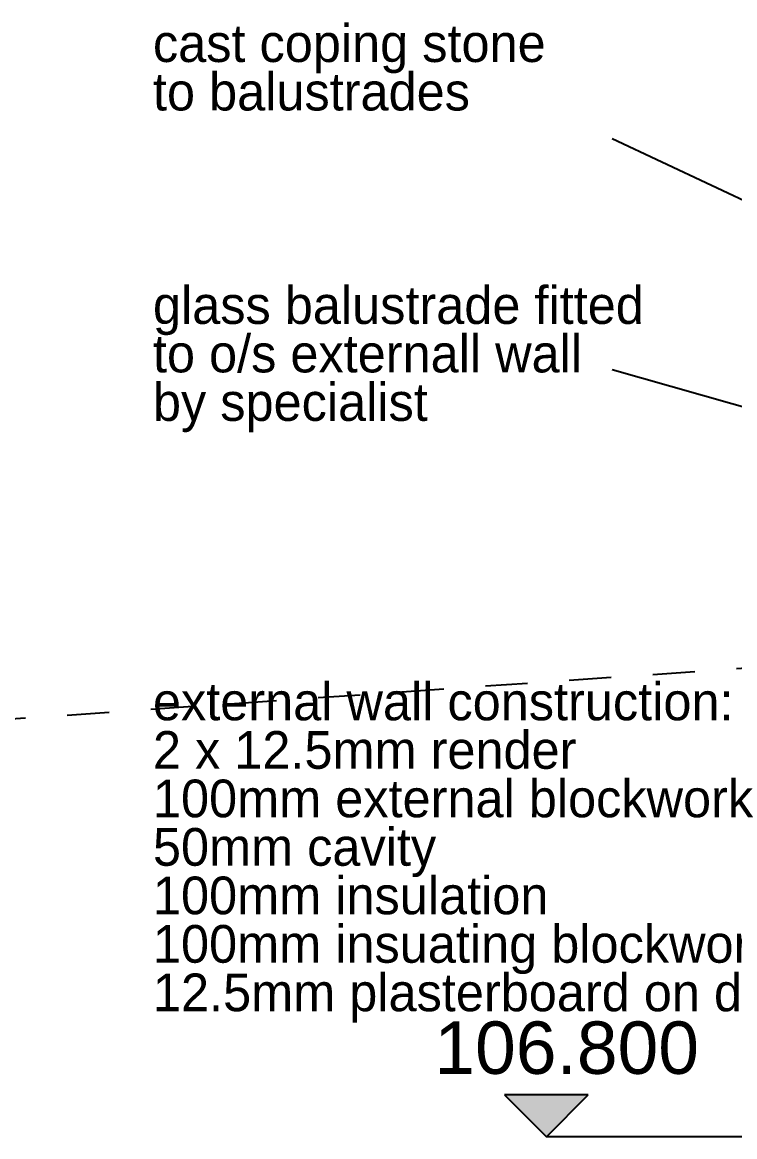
# Model space of a CAD drawing. Header units: millimetres. Extents: x -21022 to 21192, y -14865 to 14865.
# Drawn here: x -13010 to -9612, y 1024 to 6343 of the extents above; entities that cross this region are included whole.
import ezdxf

# ---------------------------------------------------------------- set-up
doc = ezdxf.new("R2010")
doc.units = ezdxf.units.MM
doc.linetypes.add('BORDER', pattern=[16, 13, -1, 1, -1])
doc.linetypes.add('HIDDEN', pattern=[16, 2, -2, 2, -2, 2, -2, 2, -2])
doc.layers.add('00_-_ELEVATIONS', color=7, linetype='Continuous', true_color=0xffffff)
doc.layers.add('00_-_SECTIONS', color=7, linetype='Continuous', true_color=0xffffff)
doc.styles.add('ARIAL', font='ARIAL.TTF', dxfattribs={"height": 0.2})

# ---------------------------------------------------------------- blocks, each defined once
blk = doc.blocks.new('8A2011B0')
at = {"layer": '00_-_SECTIONS', "color": 1, "linetype": 'Continuous', "ltscale": 100}
for p, q in [((9787.2, 15256.9), (13004.5, 13743.3)), ((9787.2, 14155.8), (12628.2, 13343.3))]:
    blk.add_line(p, q, dxfattribs=at)
at = {"layer": '00_-_SECTIONS', "color": 4, "linetype": 'Continuous', "ltscale": 100}
blk.add_line((13079.5, 10493.3), (9472.6, 10493.3), dxfattribs=at)
at = {"layer": '00_-_SECTIONS', "color": 15, "linetype": 'Continuous', "ltscale": 100}
for s, p in [('cast coping stone ', (7596, 15622.8)), ('to balustrades', (7596, 15391.4)), ('glass balustrade fitted', (7596, 14372.7)), ('to o/s externall wall ', (7596, 14141.3)), ('by specialist', (7596, 13909.9)), ('external wall construction:', (7596, 12480.8)), ('2 x 12.5mm render', (7596, 12249.3)), ('100mm external blockwork', (7596, 12017.9)), ('50mm cavity', (7596, 11786.5)), ('100mm insulation', (7596, 11555)), ('100mm insuating blockwork', (7596, 11323.6)), ('12.5mm plasterboard on dabs', (7596, 11092.2))]:
    blk.add_text(s, height=180, dxfattribs=at).set_placement(p)
at = {"layer": '00_-_SECTIONS'}
blk.add_attdef('Sfb', (0, 0), '', height=1, dxfattribs=at)
blk = doc.blocks.new('7A1BD511')
at = {"layer": '00_-_ELEVATIONS', "linetype": 'BORDER', "ltscale": 100}
blk.add_hatch(color=15, dxfattribs=at).paths.add_polyline_path([(497.3, 200), (897.3, 200), (697.3, 0)])
at = {"layer": '00_-_ELEVATIONS', "color": 2, "linetype": 'Continuous', "ltscale": 100}
for p, q in [((497.3, 200), (697.3, 0)), ((897.3, 200), (497.3, 200)), ((697.3, 0), (897.3, 200))]:
    blk.add_line(p, q, dxfattribs=at)
at = {"layer": '00_-_ELEVATIONS', "color": 15, "linetype": 'BORDER', "ltscale": 100, "style": 'ARIAL'}
blk.add_text('106.800', height=250, dxfattribs=at).set_placement((162.9, 300))
at = {"layer": '00_-_ELEVATIONS'}
blk.add_attdef('Sfb', (0, 0), '', height=1, dxfattribs=at)
blk = doc.blocks.new('9B010AAF')
at = {"layer": '00_-_SECTIONS', "color": 9, "linetype": 'HIDDEN', "ltscale": 100}
blk.add_line((9259.3, 690), (50, 50), dxfattribs=at)
at = {"layer": '00_-_SECTIONS'}
blk.add_attdef('Sfb', (0, 0), '', height=1, dxfattribs=at)

msp = doc.modelspace()

# ---------------------------------------------------------------- block references
at = {"layer": '00_-_ELEVATIONS'}
msp.add_blockref('7A1BD511', (-11207.9, 1023.9), dxfattribs=at)
at = {"layer": '00_-_SECTIONS'}
for name, p in [('8A2011B0', (-19983.3, -9469.4)), ('9B010AAF', (-17466.4, 2663.9))]:
    msp.add_blockref(name, p, dxfattribs=at)

doc.saveas('drawing.dxf')
